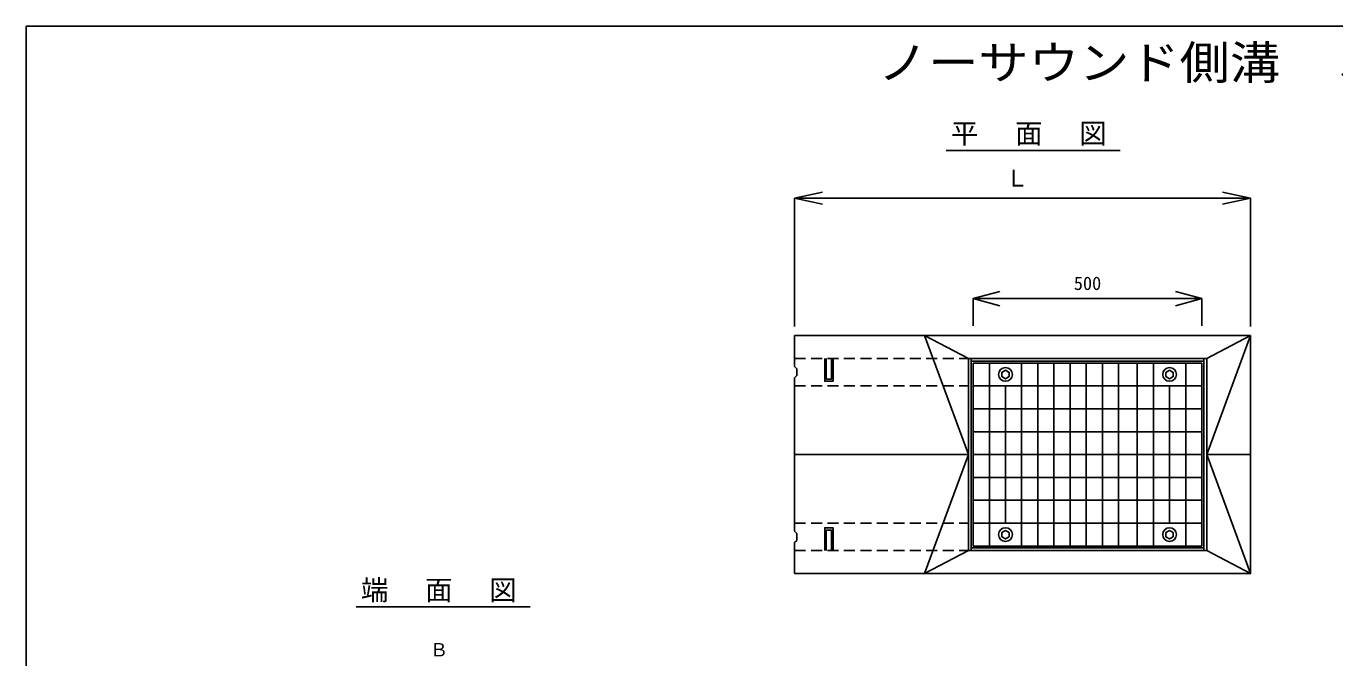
# Model space of a CAD drawing. Units: millimetres, scale not verified. Extents: x -4856 to 6304, y -3382 to 318.
# Drawn here: x -4856 to -1995, y -1062 to 318 of the extents above; entities that cross this region are included whole.
import ezdxf
from ezdxf.enums import TextEntityAlignment as Align

# ---------------------------------------------------------------- set-up
doc = ezdxf.new("R2010")
doc.units = ezdxf.units.MM
doc.header["$LTSCALE"] = 20
doc.linetypes.add('DASHED1', pattern=[1.8, 1.2, -0.6])
for name, color, linetype in [('0-1_1', 3, 'Continuous'), ('0-2_2', 4, 'Continuous'), ('F-0_240', 2, 'Continuous')]:
    doc.layers.add(name, color=color, linetype=linetype)
doc.styles.add('ＭＳ ゴシック', font='')
doc.styles.get('ＭＳ ゴシック').set_extended_font_data('MS Gothic')

msp = doc.modelspace()

# ---------------------------------------------------------------- linework, layer by layer
at = {"layer": '0-1_1'}
for p, q in [((-3176.31, -425.59), (-3176.31, -358.09)), ((-3176.31, -358.09), (-2179.31, -358.09)), ((-2892.31, -358.09), (-2796.31, -408.09)), ((-2179.31, -358.09), (-2275.31, -408.09)), ((-3176.31, -785.59), (-3176.31, -450.59)), ((-2796.31, -618.09), (-3176.31, -618.09)), ((-2275.31, -618.09), (-2179.31, -618.09)), ((-3176.31, -878.09), (-3176.31, -810.59)), ((-2796.31, -828.09), (-2892.31, -878.09)), ((-2275.31, -828.09), (-2179.31, -878.09))]:
    msp.add_line(p, q, dxfattribs=at)
at = {"layer": '0-1_1', "linetype": 'DASHED1'}
for p, q in [((-3176.31, -408.09), (-2796.31, -408.09)), ((-3176.31, -468.09), (-2796.31, -468.09)), ((-3176.31, -768.09), (-2796.31, -768.09)), ((-3176.31, -828.09), (-2796.31, -828.09))]:
    msp.add_line(p, q, dxfattribs=at)
at = {"layer": '0-1_1', "color": 7}
for p, q in [((-3107.31, -453.09), (-3107.31, -408.09)), ((-2285.81, -418.09), (-2785.81, -418.09)), ((-2785.81, -418.09), (-2785.81, -818.09)), ((-2750.51, -418.09), (-2750.51, -818.09)), ((-2679.91, -418.09), (-2679.91, -818.09)), ((-2644.61, -418.09), (-2644.61, -818.09)), ((-2609.31, -418.09), (-2609.31, -818.09)), ((-2574.01, -418.09), (-2574.01, -818.09)), ((-2538.71, -418.09), (-2538.71, -818.09)), ((-2503.41, -418.09), (-2503.41, -818.09)), ((-2468.11, -418.09), (-2468.11, -818.09)), ((-2427.01, -418.09), (-2427.01, -818.09)), ((-2391.71, -418.09), (-2391.71, -818.09)), ((-2321.11, -418.09), (-2321.11, -818.09)), ((-2285.81, -418.09), (-2285.81, -818.09)), ((-2275.31, -818.09), (-2275.31, -418.09)), ((-2285.81, -468.09), (-2785.81, -468.09)), ((-2715.21, -468.09), (-2715.21, -768.09)), ((-2356.41, -468.09), (-2356.41, -768.09)), ((-2285.81, -518.09), (-2785.81, -518.09)), ((-2285.81, -568.09), (-2785.81, -568.09)), ((-2285.81, -618.09), (-2785.81, -618.09)), ((-2285.81, -668.09), (-2785.81, -668.09)), ((-2285.81, -718.09), (-2785.81, -718.09)), ((-2285.81, -768.09), (-2785.81, -768.09)), ((-3107.31, -783.09), (-3107.31, -828.09)), ((-2285.81, -818.09), (-2785.81, -818.09))]:
    msp.add_line(p, q, dxfattribs=at)
at = {"layer": '0-1_1', "color": 4}
for p, q in [((-2796.31, -408.09), (-2796.31, -828.09)), ((-2275.31, -408.09), (-2796.31, -408.09)), ((-2790.31, -828.09), (-2790.31, -408.09)), ((-2790.31, -414.09), (-2281.31, -414.09)), ((-2281.31, -408.09), (-2281.31, -828.09)), ((-2275.31, -828.09), (-2275.31, -408.09)), ((-2275.31, -828.09), (-2796.31, -828.09)), ((-2790.31, -822.09), (-2281.31, -822.09))]:
    msp.add_line(p, q, dxfattribs=at)
at = {"layer": '0-1_1'}
for points in [[(-2179.31, -358.09), (-2179.31, -878.09), (-3176.31, -878.09)], [(-2892.31, -358.09), (-2796.31, -618.09), (-2892.31, -878.09)], [(-2179.31, -358.09), (-2275.31, -618.09), (-2179.31, -878.09)], [(-3176.31, -450.59), (-3171.31, -445.59), (-3171.31, -430.59), (-3176.31, -425.59)], [(-3176.31, -810.59), (-3171.31, -805.59), (-3171.31, -790.59), (-3176.31, -785.59)]]:
    msp.add_lwpolyline(points, dxfattribs=at)
at = {"layer": '0-1_1', "color": 7}
for points in [[(-3110.31, -408.09), (-3110.31, -458.09), (-3092.31, -458.09), (-3092.31, -408.09)], [(-3095.31, -408.09), (-3095.31, -453.09), (-3107.31, -453.09)], [(-3110.31, -828.09), (-3110.31, -778.09), (-3092.31, -778.09), (-3092.31, -828.09)], [(-3095.31, -828.09), (-3095.31, -783.09), (-3107.31, -783.09)]]:
    msp.add_lwpolyline(points, dxfattribs=at)
for points in [[(-2715.21, -433.85), (-2707.21, -438.47), (-2707.21, -447.71), (-2715.21, -452.33), (-2723.21, -447.71), (-2723.21, -438.47)], [(-2356.41, -433.85), (-2348.41, -438.47), (-2348.41, -447.71), (-2356.41, -452.33), (-2364.41, -447.71), (-2364.41, -438.47)], [(-2715.21, -783.85), (-2707.21, -788.47), (-2707.21, -797.71), (-2715.21, -802.33), (-2723.21, -797.71), (-2723.21, -788.47)], [(-2356.41, -783.85), (-2348.41, -788.47), (-2348.41, -797.71), (-2356.41, -802.33), (-2364.41, -797.71), (-2364.41, -788.47)]]:
    msp.add_lwpolyline(points, close=True, dxfattribs=at)
for centre in [(-2715.21, -443.09), (-2356.41, -443.09), (-2715.21, -793.09), (-2356.41, -793.09)]:
    msp.add_circle(centre, 15, dxfattribs=at)
at = {"layer": '0-2_2', "color": 7}
for p, q in [((-2844.59, 46.51), (-2464.78, 46.51)), ((-4134.51, -950.94), (-3754.7, -950.94))]:
    msp.add_line(p, q, dxfattribs=at)
at = {"layer": '0-2_2'}
for p, q in [((-3176.31, -58.09), (-3115.17, -45.1)), ((-2179.31, -58.09), (-3176.31, -58.09)), ((-2179.31, -58.09), (-2240.44, -71.09)), ((-2785.81, -277.38), (-2727.85, -261.85)), ((-2785.81, -277.38), (-2285.81, -277.38)), ((-2785.81, -277.38), (-2727.85, -292.91)), ((-2785.81, -277.38), (-2785.81, -337.13)), ((-2285.81, -277.38), (-2343.76, -261.85)), ((-2285.81, -277.38), (-2343.76, -292.91)), ((-2285.81, -277.38), (-2285.81, -337.13))]:
    msp.add_line(p, q, dxfattribs=at)
for points in [[(-2179.31, -338.09), (-2179.31, -58.09), (-2240.44, -45.1)], [(-3176.31, -338.09), (-3176.31, -58.09), (-3115.17, -71.09)]]:
    msp.add_lwpolyline(points, dxfattribs=at)
at = {"layer": 'F-0_240'}
for q in [(-4856.31, -3382.15), (543.69, 317.85)]:
    msp.add_line((-4856.31, 317.85), q, dxfattribs=at)

# ---------------------------------------------------------------- texts
at = {"layer": '0-2_2', "color": 3, "style": 'ＭＳ ゴシック', "width": 1.1}
msp.add_text('ノーサウンド側溝\u3000Ｓ型\u3000点検タイプ', height=73.31, dxfattribs=at).set_placement((-2994.55, 179.75), align=Align.BOTTOM_LEFT)
at = {"layer": '0-2_2', "style": 'ＭＳ ゴシック'}
for s, height, p in [('Ｌ', 36.66, (-2714.81, -43.53)), ('500', 29.33, (-2565.81, -267.38)), ('Ｂ', 29.33, (-3973.81, -1068.09))]:
    msp.add_text(s, height=height, dxfattribs=at).set_placement(p, align=Align.BOTTOM_LEFT)
at = {"layer": '0-2_2', "color": 7, "char_height": 43.99, "attachment_point": 7, "style": 'ＭＳ ゴシック'}
for s, insert in [('\\T1.17;平\u3000面\u3000図', (-2834.59, 56.51)), ('\\T1.17;端\u3000面\u3000図', (-4124.51, -940.94))]:
    msp.add_mtext(s, dxfattribs=dict(at, insert=insert))

doc.saveas('drawing.dxf')
